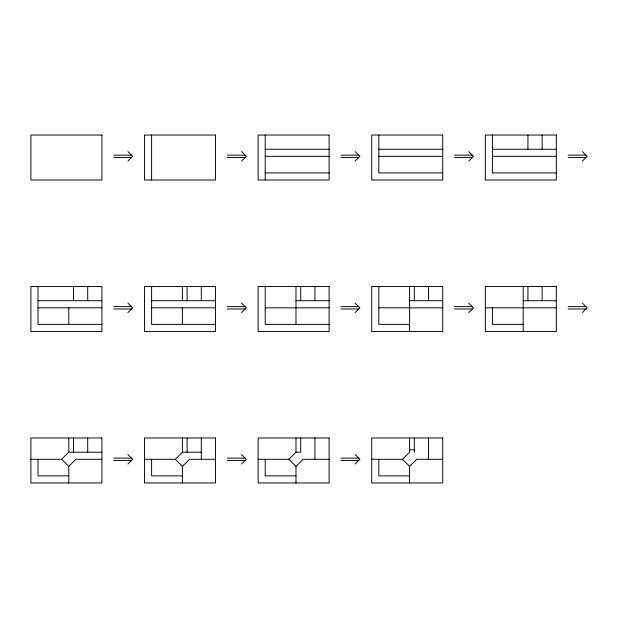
<?xml version="1.0" encoding="UTF-8"?>
<svg xmlns="http://www.w3.org/2000/svg" width="618" height="618" viewBox="0 0 618 618"><rect width="100%" height="100%" fill="white"/><g stroke="black" fill="none" stroke-linecap="round" stroke-linejoin="round"><path stroke-width="0.93" d="M127.941 161.074L132.669 156.339L127.941 151.611M241.545 161.074L246.281 156.339L241.545 151.611M127.941 312.553L132.669 307.818L127.941 303.083M355.149 161.074L359.885 156.339L355.149 151.611M30.9 459.29L61.669 459.29L68.768 452.191L101.9 452.191M68.768 482.959L68.768 466.389L75.867 459.29L101.9 459.29M241.545 312.553L246.281 307.818L241.545 303.083M127.941 464.025L132.669 459.29L127.941 454.562M468.761 161.074L473.496 156.339L468.761 151.611M144.504 459.29L175.273 459.29L182.38 452.191L201.314 452.191M182.38 482.959L182.38 466.389L189.479 459.29L215.512 459.29M355.149 312.553L359.885 307.818L355.149 303.083M241.545 464.025L246.281 459.29L241.545 454.562M582.365 161.074L587.1 156.339L582.365 151.611M258.115 459.29L288.884 459.29L295.983 452.191L295.983 437.992M295.983 482.959L295.983 466.389L303.083 459.29L329.116 459.29M468.761 312.553L473.496 307.818L468.761 303.083M355.149 464.025L359.885 459.29L355.149 454.562M371.719 459.29L402.488 459.29L409.587 452.191L409.587 437.992M409.587 482.959L409.587 466.389L416.686 459.29L442.727 459.29M582.365 312.553L587.1 307.818L582.365 303.083M265.215 149.239L329.116 149.239M378.819 149.239L442.727 149.239M492.43 149.239L556.331 149.239M113.735 155.157L131.487 155.157M227.347 155.157L245.099 155.157M340.951 155.157L358.703 155.157M454.562 155.157L472.306 155.157M568.166 155.157L585.918 155.157M265.215 156.339L329.116 156.339M378.819 156.339L442.727 156.339M492.43 156.339L556.331 156.339M113.735 157.52L131.487 157.52M227.347 157.52L245.099 157.52M340.951 157.52L358.703 157.52M454.562 157.52L472.306 157.52M568.166 157.52L585.918 157.52M265.215 172.909L329.116 172.909M442.727 172.909L378.819 172.909L378.819 135.041M556.331 172.909L492.43 172.909L492.43 135.041M37.999 300.719L101.9 300.719M151.611 300.719L215.512 300.719M295.983 300.719L329.116 300.719M409.587 300.719L442.727 300.719M523.199 300.719L556.331 300.719M113.735 306.636L131.487 306.636M227.347 306.636L245.099 306.636M340.951 306.636L358.703 306.636M454.562 306.636L472.306 306.636M568.166 306.636L585.918 306.636M37.999 307.818L101.9 307.818M151.611 307.818L215.512 307.818M265.215 307.818L329.116 307.818M378.819 307.818L442.727 307.818M485.331 307.818L556.331 307.818M113.735 309L131.487 309M227.347 309L245.099 309M340.951 309L358.703 309M454.562 309L472.306 309M568.166 309L585.918 309M101.9 324.38L37.999 324.38L37.999 286.513M215.512 324.38L151.611 324.38L151.611 286.513M329.116 324.38L265.215 324.38L265.215 286.513M409.587 324.38L378.819 324.38L378.819 286.513M523.199 324.38L492.43 324.38L492.43 307.818M409.587 449.827L414.323 449.827M295.983 452.191L300.719 452.191L300.719 437.992M113.735 458.108L131.487 458.108M227.347 458.108L245.099 458.108M340.951 458.108L358.703 458.108M113.735 460.48L131.487 460.48M227.347 460.48L245.099 460.48M340.951 460.48L358.703 460.48M68.768 475.86L37.999 475.86L37.999 459.29M182.38 475.86L151.611 475.86L151.611 459.29M295.983 475.86L265.215 475.86L265.215 459.29M409.587 475.86L378.819 475.86L378.819 459.29M402.488 459.29L409.587 466.389M288.884 459.29L295.983 466.389M175.273 459.29L182.38 466.389M61.669 459.29L68.768 466.389M542.133 135.041L542.133 149.239M542.133 286.513L542.133 300.719M527.926 135.041L527.926 149.239M527.926 286.513L527.926 300.719M523.199 286.513L523.199 331.487M428.521 286.513L428.521 300.719M428.521 437.992L428.521 459.29M414.323 286.513L414.323 300.719M414.323 437.992L414.323 452.191M409.587 286.513L409.587 331.487M314.917 286.513L314.917 300.719M314.917 437.992L314.917 459.29M300.719 286.513L300.719 300.719M295.983 286.513L295.983 324.38M265.215 135.041L265.215 180.008M201.314 286.513L201.314 300.719M201.314 437.992L201.314 459.29M187.107 286.513L187.107 300.719M187.107 437.992L187.107 452.191M182.38 286.513L182.38 300.719M182.38 307.818L182.38 324.38M182.38 437.992L182.38 452.191M151.611 135.041L151.611 180.008M87.702 286.513L87.702 300.719M87.702 437.992L87.702 452.191M73.503 286.513L73.503 300.719M73.503 437.992L73.503 452.191M68.768 307.818L68.768 324.38M68.768 437.992L68.768 452.191M101.9 135.041L30.9 135.041L30.9 180.008L101.9 180.008L101.9 135.041M215.512 135.041L144.504 135.041L144.504 180.008L215.512 180.008L215.512 135.041M329.116 135.041L258.115 135.041L258.115 180.008L329.116 180.008L329.116 135.041M442.727 135.041L371.719 135.041L371.719 180.008L442.727 180.008L442.727 135.041M556.331 135.041L485.331 135.041L485.331 180.008L556.331 180.008L556.331 135.041M101.9 286.513L30.9 286.513L30.9 331.487L101.9 331.487L101.9 286.513M215.512 286.513L144.504 286.513L144.504 331.487L215.512 331.487L215.512 286.513M329.116 286.513L258.115 286.513L258.115 331.487L329.116 331.487L329.116 286.513M442.727 286.513L371.719 286.513L371.719 331.487L442.727 331.487L442.727 286.513M556.331 286.513L485.331 286.513L485.331 331.487L556.331 331.487L556.331 286.513M101.9 437.992L30.9 437.992L30.9 482.959L101.9 482.959L101.9 437.992M215.512 437.992L144.504 437.992L144.504 482.959L215.512 482.959L215.512 437.992M329.116 437.992L258.115 437.992L258.115 482.959L329.116 482.959L329.116 437.992M442.727 437.992L371.719 437.992L371.719 482.959L442.727 482.959L442.727 437.992"/></g></svg>
